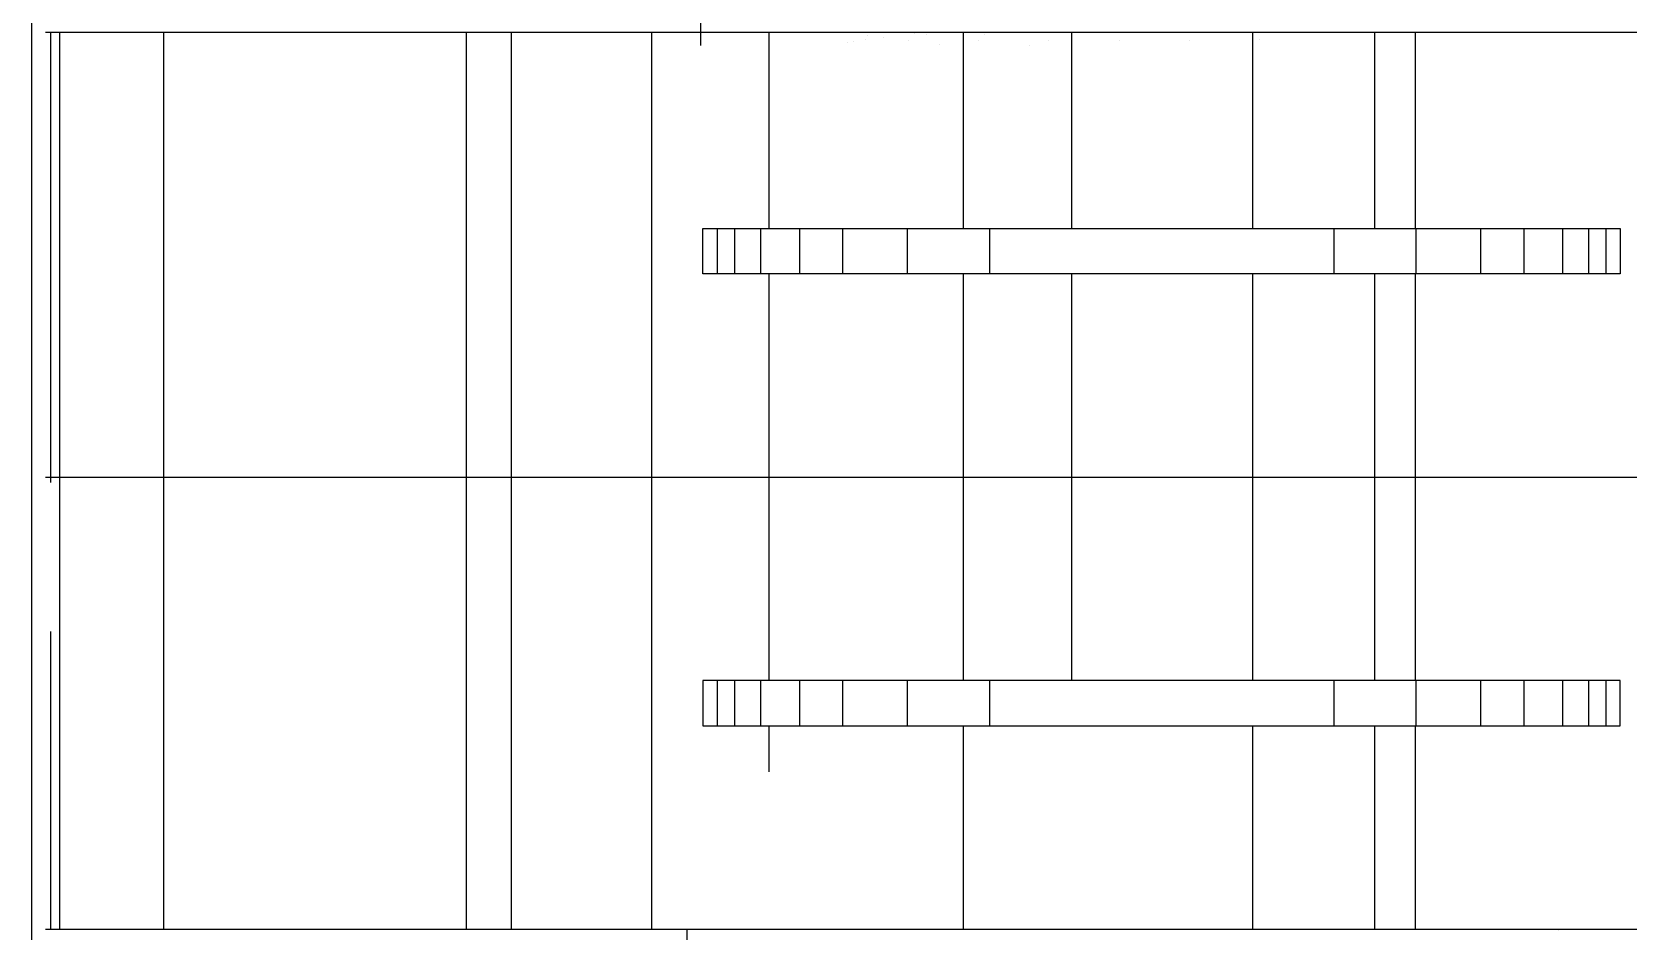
# Model space of a CAD drawing. Header units: inches. Extents: x 8.4 to 50.9, y 14.4 to 39.2.
# Drawn here: x 10.6184 to 10.9716, y 25.5506 to 25.7495 of the extents above; entities that cross this region are included whole.
import ezdxf

# ---------------------------------------------------------------- set-up
doc = ezdxf.new("R2010")
doc.units = ezdxf.units.IN
doc.header["$MEASUREMENT"] = 0
doc.layers.add('02', color=2, linetype='Continuous')

msp = doc.modelspace()

# ---------------------------------------------------------------- linework, layer by layer
at = {"layer": '02'}
for p, q in [((10.6184, 24.551), (10.6184, 26.848)), ((10.7664, 26.848), (10.7664, 25.7465)), ((10.6214, 25.7495), (11.1184, 25.7495)), ((10.62257, 25.651), (10.62257, 25.7495)), ((10.62457, 25.651), (10.62457, 25.7495)), ((10.64757, 25.651), (10.64757, 25.7495)), ((10.71457, 25.651), (10.71457, 25.7495)), ((10.72457, 25.651), (10.72457, 25.7495)), ((10.75557, 25.651), (10.75557, 25.7495)), ((10.78157, 25.706), (10.78157, 25.7495)), ((10.80331, 25.74878), (10.80331, 25.74878)), ((10.81368, 25.74926), (10.81368, 25.74926)), ((10.8164, 25.74895), (10.8164, 25.74895)), ((10.82457, 25.706), (10.82457, 25.7495)), ((10.82919, 25.74889), (10.82919, 25.74889)), ((10.84269, 25.74938), (10.84269, 25.74938)), ((10.84857, 25.706), (10.84857, 25.7495)), ((10.86857, 25.74948), (10.86857, 25.74948)), ((10.88857, 25.706), (10.88857, 25.7495)), ((10.91557, 25.706), (10.91557, 25.7495)), ((10.92457, 25.706), (10.92457, 25.7495)), ((10.79887, 25.74712), (10.79887, 25.74712)), ((10.80022, 25.74748), (10.80022, 25.74748)), ((10.80282, 25.74783), (10.80282, 25.74783)), ((10.80688, 25.74836), (10.80688, 25.74836)), ((10.81231, 25.74762), (10.81231, 25.74762)), ((10.81917, 25.74668), (10.81917, 25.74668)), ((10.82788, 25.74765), (10.82788, 25.74765)), ((10.83918, 25.74651), (10.83918, 25.74651)), ((10.84345, 25.74767), (10.84345, 25.74767)), ((10.85902, 25.7477), (10.85902, 25.7477)), ((10.87459, 25.74773), (10.87459, 25.74773)), ((10.89016, 25.74776), (10.89016, 25.74776)), ((10.7669, 25.696), (10.7669, 25.706)), ((10.7669, 25.706), (10.9699, 25.706)), ((10.77008, 25.706), (10.77008, 25.696)), ((10.7739, 25.706), (10.7739, 25.696)), ((10.77964, 25.706), (10.77964, 25.696)), ((10.78824, 25.706), (10.78824, 25.696)), ((10.7978, 25.706), (10.7978, 25.696)), ((10.81213, 25.706), (10.81213, 25.696)), ((10.83029, 25.706), (10.83029, 25.696)), ((10.9065, 25.706), (10.9065, 25.696)), ((10.92466, 25.706), (10.92466, 25.696)), ((10.939, 25.706), (10.939, 25.696)), ((10.94856, 25.706), (10.94856, 25.696)), ((10.95716, 25.706), (10.95716, 25.696)), ((10.9629, 25.706), (10.9629, 25.696)), ((10.96672, 25.706), (10.96672, 25.696)), ((10.9699, 25.706), (10.9699, 25.696)), ((10.9699, 25.696), (10.7669, 25.696)), ((10.78157, 25.651), (10.78157, 25.696)), ((10.82457, 25.651), (10.82457, 25.696)), ((10.84857, 25.651), (10.84857, 25.696)), ((10.88857, 25.651), (10.88857, 25.696)), ((10.91557, 25.651), (10.91557, 25.696)), ((10.92457, 25.651), (10.92457, 25.696)), ((10.6214, 25.651), (11.1184, 25.651)), ((10.62257, 25.64981), (10.62257, 25.651)), ((10.62457, 25.551), (10.62457, 25.651)), ((10.64757, 25.551), (10.64757, 25.651)), ((10.71457, 25.551), (10.71457, 25.651)), ((10.72457, 25.551), (10.72457, 25.651)), ((10.75557, 25.551), (10.75557, 25.651)), ((10.78157, 25.606), (10.78157, 25.651)), ((10.82457, 25.606), (10.82457, 25.651)), ((10.84857, 25.606), (10.84857, 25.651)), ((10.88857, 25.606), (10.88857, 25.651)), ((10.91557, 25.606), (10.91557, 25.651)), ((10.92457, 25.606), (10.92457, 25.651)), ((10.62257, 25.551), (10.62257, 25.61681)), ((10.7669, 25.606), (10.7669, 25.596)), ((10.9699, 25.606), (10.7669, 25.606)), ((10.77008, 25.606), (10.77008, 25.596)), ((10.7739, 25.606), (10.7739, 25.596)), ((10.77964, 25.606), (10.77964, 25.596)), ((10.78824, 25.606), (10.78824, 25.596)), ((10.7978, 25.606), (10.7978, 25.596)), ((10.81213, 25.606), (10.81213, 25.596)), ((10.83029, 25.606), (10.83029, 25.596)), ((10.9065, 25.606), (10.9065, 25.596)), ((10.92466, 25.606), (10.92466, 25.596)), ((10.939, 25.606), (10.939, 25.596)), ((10.94856, 25.606), (10.94856, 25.596)), ((10.95716, 25.606), (10.95716, 25.596)), ((10.9629, 25.606), (10.9629, 25.596)), ((10.96672, 25.606), (10.96672, 25.596)), ((10.9699, 25.596), (10.9699, 25.606)), ((10.7669, 25.596), (10.9699, 25.596)), ((10.78157, 25.58581), (10.78157, 25.596)), ((10.82457, 25.551), (10.82457, 25.596)), ((10.88857, 25.551), (10.88857, 25.596)), ((10.91557, 25.551), (10.91557, 25.596)), ((10.92457, 25.551), (10.92457, 25.596)), ((10.6214, 25.551), (11.1184, 25.551)), ((10.7634, 24.551), (10.7634, 25.551)), ((10.89654, 25.55096), (10.89654, 25.55096)), ((10.95623, 25.55075), (10.95623, 25.55075))]:
    msp.add_line(p, q, dxfattribs=at)

doc.saveas('drawing.dxf')
